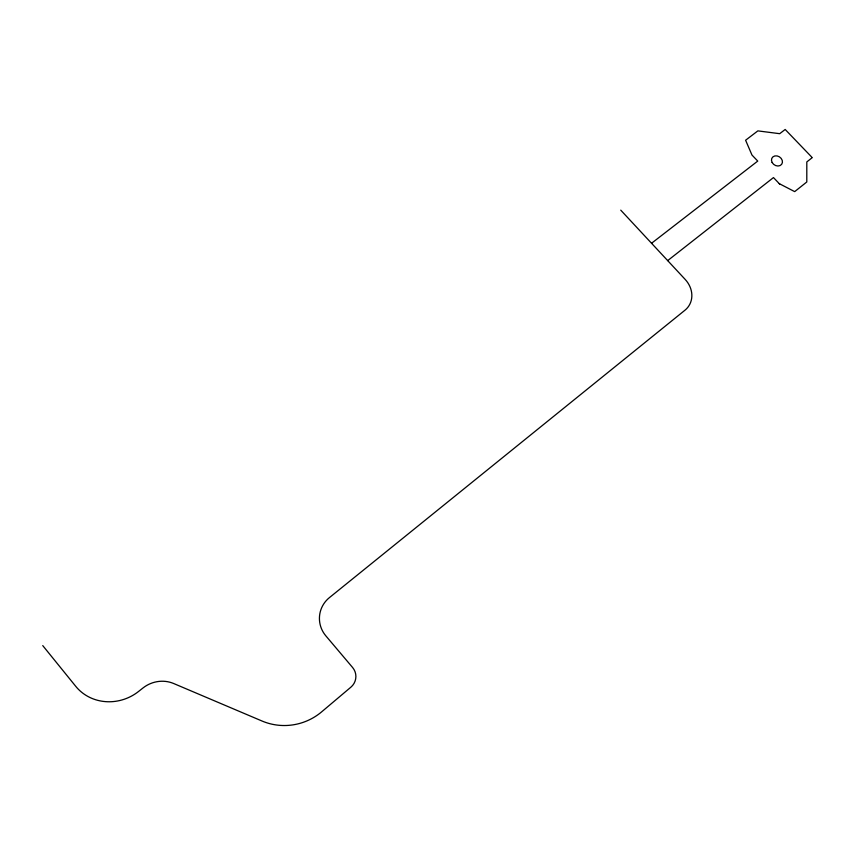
<?xml version="1.0" encoding="UTF-8"?>
<svg xmlns="http://www.w3.org/2000/svg" width="855" height="855" viewBox="0 0 855 855"><rect width="100%" height="100%" fill="white"/><g stroke="black" fill="none" stroke-linecap="round" stroke-linejoin="round"><path stroke-width="1.28" d="M812.25 157.63L806.81 161.926L806.799 181.976L794.68 191.627L779.268 183.654M667.68 260.615L773.476 177.573L779.771 184.178M651.553 243.269L757.744 161.082L751.973 155.044L745.603 140.231L757.861 130.879L779.707 133.69L785.179 129.468L811.758 157.117M620.741 210.148L685.154 279.393A24.218 20.98 33.6 0 1 684.994 310.183L329.41 597.624A27.574 27.082 8.9 0 0 325.83 635.842L352.623 667.531A14.001 13.926 -20.6 0 1 350.924 687.142L321.63 711.862A56.922 55.757 -24.7 0 1 262.068 721.032L173.704 683.53A30.064 28.504 -33.4 0 0 142.945 688.008L138.553 691.471A45.037 42.13 -26.5 0 1 75.796 686.394L42.75 645.6M772.129 162.493A5.793 4.756 33.6 0 0 781.652 164.32A5.793 4.756 33.6 0 0 777.11 155.931A5.793 4.756 33.6 0 0 772.129 162.493"/></g></svg>
